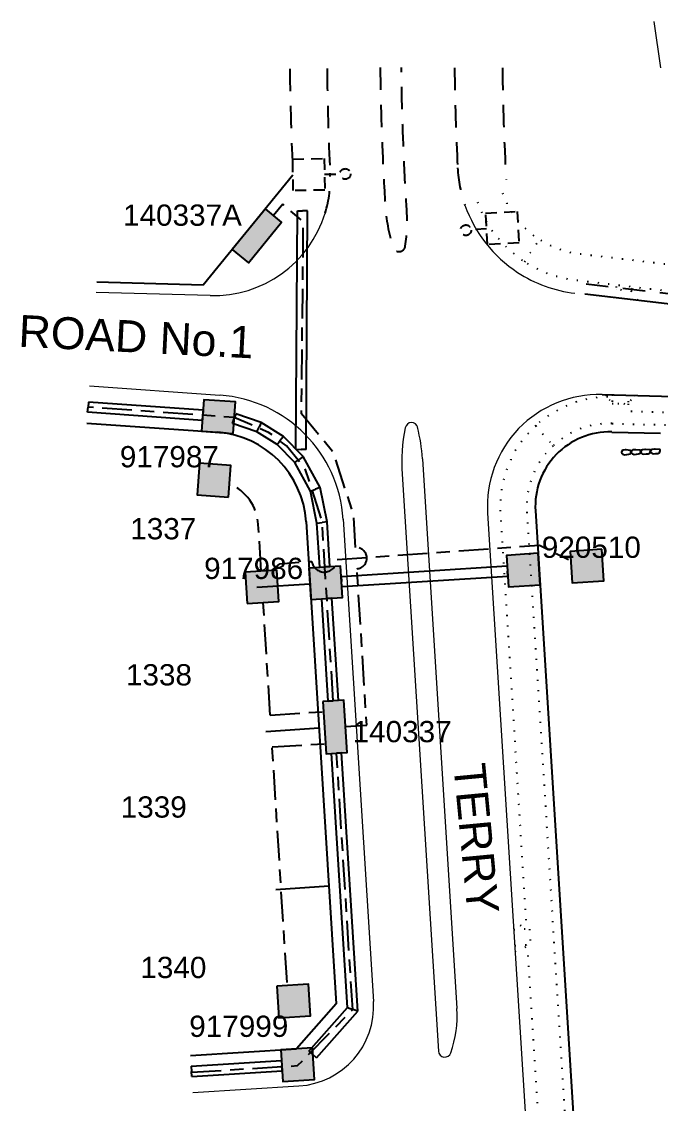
# Model space of a CAD drawing. Header units: metres. Extents: x 305482 to 305978, y 6275861 to 6276842.
# Drawn here: x 305688.7 to 305748.7, y 6276735.1 to 6276836.9 of the extents above; entities that cross this region are included whole.
import ezdxf
from ezdxf.enums import TextEntityAlignment as Align

# ---------------------------------------------------------------- set-up
doc = ezdxf.new("R2010")
doc.units = ezdxf.units.M
doc.header["$LTSCALE"] = 0.7
for name, pattern in [('Cable Exist UG', [8.2, 4, -1.2, 1.8, -1.2]), ('Dash', [5, 3, -2]), ('DOT', [6.35, 0, -6.35])]:
    doc.linetypes.add(name, pattern=pattern)
doc.layers.get('0').update_dxf_attribs({"color": 6})
for name, color, linetype in [('_User Miscellaneous1', 3, 'Continuous'), ('_User Miscellaneous10', 8, 'Continuous'), ('_User Miscellaneous3', 11, 'Continuous'), ('_User Miscellaneous6', 7, 'Continuous'), ('_User Miscellaneous7', 150, 'Continuous'), ('_User Miscellaneous8', 7, 'Continuous'), ('_User Miscellaneous9', 8, 'Continuous'), ('_User_LV_Exist', 7, 'Continuous'), ('_User_SL_Exist', 7, 'Continuous'), ('Cadastre Developer_SP_EXT', 4, 'Continuous'), ('Cadastre Developer_SP_NEW', 4, 'Continuous'), ('Cadastre Roads_SP_EXT', 8, 'Continuous'), ('Cadastre Roads_SP_NEW', 8, 'Continuous'), ('SupportsUG_SP_LV_EXT', 7, 'Continuous'), ('SupportsUG_SP_LV_SL_EXT', 7, 'Continuous'), ('UG_Details_SP_MISC', 7, 'Continuous')]:
    doc.layers.add(name, color=color, linetype=linetype)
doc.styles.add('ARIAL', font='arial.ttf', dxfattribs={"height": 2})
doc.styles.add('ARIAL 3.0', font='arial.ttf', dxfattribs={"height": 3})
doc.styles.add('COLUMN_LABEL', font='arial.ttf')
doc.styles.add('POLE_LABEL', font='arial.ttf')
doc.styles.get("Standard").update_dxf_attribs({"font": 'arial.ttf'})

# ---------------------------------------------------------------- blocks, each defined once
blk = doc.blocks.new('A$C4FBE3B10')
at = {"layer": '_User Miscellaneous1', "color": 6, "linetype": 'Dash', "ltscale": 0.5, "flags": 128}
blk.add_lwpolyline([(0, 2.97), (0, 4.42)], dxfattribs=at)
at = {"layer": '_User Miscellaneous1', "color": 6, "linetype": 'Dash', "ltscale": 0.5}
blk.add_lwpolyline([(-1.48, 2.97), (1.48, 2.97), (1.48, 0), (-1.48, 0)], close=True, dxfattribs=at)
blk.add_circle((0, 4.92), 0.5, dxfattribs=at)
blk = doc.blocks.new('COLUMN_EXT')
at = {"layer": '_User Miscellaneous7'}
blk.add_hatch(color=256, dxfattribs=at).paths.add_polyline_path([(-7.49, 1.48), (-7.49, -1.49), (-4.52, -1.49), (-4.52, 1.48)])
at = {"layer": '_User Miscellaneous8'}
blk.add_hatch(color=256, dxfattribs=at).paths.add_polyline_path([(-1.49, 1.48), (-1.49, -1.49), (1.48, -1.49), (1.48, 1.48)])
at = {"layer": '_User Miscellaneous7'}
blk.add_lwpolyline([(-7.49, -1.49), (-4.52, -1.49), (-4.52, 1.48), (-7.49, 1.48)], close=True, dxfattribs=at)
at = {"layer": '_User Miscellaneous8'}
blk.add_lwpolyline([(-1.49, -1.49), (1.48, -1.49), (1.48, 1.48), (-1.49, 1.48)], close=True, dxfattribs=at)
at = {"flags": 9}
for tag, style, p in [('STRUCTURE_PLANT_NUMBER', 'POLE_LABEL', (1.81, 0.03)), ('STREET_CODE', 'COLUMN_LABEL', (1.81, -0.2))]:
    blk.add_attdef(tag, text='', height=0.2, dxfattribs=dict(at, style=style)).set_placement(p, align=Align.MIDDLE_LEFT)
for tag, p in [('COLUMN_TYPE', (1.81, -0.4)), ('OWNED_BY', (1.81, -0.6)), ('STATE', (1.81, -0.8)), ('USAGE', (1.81, -1)), ('STREETNAME', (1.81, -1.6)), ('SUBURB', (1.81, -1.8)), ('LEGEND', (1.81, -1.2)), ('LOCATION', (1.81, -1.4)), ('NOTES', (1.81, -2))]:
    blk.add_attdef(tag, text='', height=0.2, dxfattribs=at).set_placement(p, align=Align.MIDDLE_LEFT)
at = {"flags": 1}
blk.add_attdef('Z', (1.81, -2.35), '', height=0.2, dxfattribs=at)
at = {"layer": '_User Miscellaneous6', "style": 'ARIAL', "flags": 8}
blk.add_attdef('ASSET_NUM', text='', height=2, dxfattribs=at).set_placement((2, 2), align=Align.MIDDLE_LEFT)
blk = doc.blocks.new('*U100')
at = {"layer": '_User Miscellaneous7'}
blk.add_hatch(color=256, dxfattribs=at).paths.add_polyline_path([(7.48, -1.52), (7.49, 1.45), (4.52, 1.46), (4.51, -1.51)])
at = {"layer": '_User Miscellaneous8'}
blk.add_hatch(color=256, dxfattribs=at).paths.add_polyline_path([(1.48, -1.49), (1.49, 1.48), (-1.48, 1.49), (-1.49, -1.48)])
at = {"layer": '_User Miscellaneous7'}
blk.add_lwpolyline([(7.49, 1.45), (4.52, 1.46), (4.51, -1.51), (7.48, -1.52)], close=True, dxfattribs=at)
at = {"layer": '_User Miscellaneous8'}
blk.add_lwpolyline([(1.49, 1.48), (-1.48, 1.49), (-1.49, -1.48), (1.48, -1.49)], close=True, dxfattribs=at)
at = {"flags": 9}
for tag, style, p in [('STRUCTURE_PLANT_NUMBER', 'POLE_LABEL', (1.81, 0.03)), ('STREET_CODE', 'COLUMN_LABEL', (1.81, -0.2))]:
    blk.add_attdef(tag, text='', height=0.2, dxfattribs=dict(at, style=style)).set_placement(p, align=Align.MIDDLE_LEFT)
for tag, p in [('COLUMN_TYPE', (1.81, -0.4)), ('OWNED_BY', (1.81, -0.6)), ('STATE', (1.81, -0.8)), ('USAGE', (1.81, -1)), ('STREETNAME', (1.81, -1.6)), ('SUBURB', (1.81, -1.8)), ('LEGEND', (1.81, -1.2)), ('LOCATION', (1.81, -1.4)), ('NOTES', (1.81, -2))]:
    blk.add_attdef(tag, text='', height=0.2, dxfattribs=at).set_placement(p, align=Align.MIDDLE_LEFT)
at = {"flags": 1}
blk.add_attdef('Z', (1.81, -2.35), '', height=0.2, dxfattribs=at)
at = {"layer": '_User Miscellaneous6', "style": 'ARIAL', "flags": 8}
blk.add_attdef('ASSET_NUM', text='', height=2, dxfattribs=at).set_placement((2, 2), align=Align.MIDDLE_LEFT)
blk = doc.blocks.new('*U101')
at = {"layer": '_User Miscellaneous7'}
blk.add_hatch(color=256, dxfattribs=at).paths.add_polyline_path([(7.48, -1.49), (7.48, 1.48), (4.51, 1.48), (4.51, -1.49)])
at = {"layer": '_User Miscellaneous8'}
blk.add_hatch(color=256, dxfattribs=at).paths.add_polyline_path([(1.48, -1.49), (1.48, 1.48), (-1.49, 1.48), (-1.49, -1.49)])
at = {"layer": '_User Miscellaneous7'}
blk.add_lwpolyline([(7.48, 1.48), (4.51, 1.48), (4.51, -1.49), (7.48, -1.49)], close=True, dxfattribs=at)
at = {"layer": '_User Miscellaneous8'}
blk.add_lwpolyline([(1.48, 1.48), (-1.49, 1.48), (-1.49, -1.49), (1.48, -1.49)], close=True, dxfattribs=at)
at = {"flags": 9}
for tag, style, p in [('STRUCTURE_PLANT_NUMBER', 'POLE_LABEL', (1.81, 0.03)), ('STREET_CODE', 'COLUMN_LABEL', (1.81, -0.2))]:
    blk.add_attdef(tag, text='', height=0.2, dxfattribs=dict(at, style=style)).set_placement(p, align=Align.MIDDLE_LEFT)
for tag, p in [('COLUMN_TYPE', (1.81, -0.4)), ('OWNED_BY', (1.81, -0.6)), ('STATE', (1.81, -0.8)), ('USAGE', (1.81, -1)), ('STREETNAME', (1.81, -1.6)), ('SUBURB', (1.81, -1.8)), ('LEGEND', (1.81, -1.2)), ('LOCATION', (1.81, -1.4)), ('NOTES', (1.81, -2))]:
    blk.add_attdef(tag, text='', height=0.2, dxfattribs=at).set_placement(p, align=Align.MIDDLE_LEFT)
at = {"flags": 1}
blk.add_attdef('Z', (1.81, -2.35), '', height=0.2, dxfattribs=at)
at = {"layer": '_User Miscellaneous6', "style": 'ARIAL', "flags": 8}
blk.add_attdef('ASSET_NUM', text='', height=2, dxfattribs=at).set_placement((2, 2), align=Align.MIDDLE_LEFT)
blk = doc.blocks.new('PILLAR_EXT')
blk.add_hatch(color=256).paths.add_polyline_path([(-2.475, 2.49), (-2.475, 0.51), (2.475, 0.51), (2.475, 2.49)])
blk.add_lwpolyline([(-2.475, 0.51), (2.475, 0.51), (2.475, 2.49), (-2.475, 2.49)], close=True)
for tag, p, flags in [('OWNED_BY', (0, 1.3), 9), ('STATE', (0, 1.1), 9), ('SUPPORT_TYPE', (0, 0.9), 9), ('USAGE', (0, 0.7), 9), ('LEGEND', (0, 0.5), 9), ('LOCATION', (0, 0.3), 9), ('NOTES', (0, 0.1), 9), ('PARENT', (0, -0.1), 9), ('STREETNAME', (0, -0.3), 9), ('SUBURB', (0, -0.5), 1)]:
    blk.add_attdef(tag, p, '', height=0.2, dxfattribs=dict(flags=flags))
at = {"layer": '_User Miscellaneous6', "style": 'ARIAL', "flags": 8}
blk.add_attdef('ASSET_NUM', text='', height=2, dxfattribs=at).set_placement((1.5, 7.5), align=Align.TOP_LEFT)

msp = doc.modelspace()

# ---------------------------------------------------------------- linework, layer by layer
at = {"layer": '_User Miscellaneous10', "color": 3, "linetype": 'Continuous', "lineweight": 0, "flags": 128}
msp.add_lwpolyline([(305748.14, 6276836.91), (305748.77, 6276832.56)], dxfattribs=at)
at = {"layer": '_User Miscellaneous10', "ltscale": 2.5}
for points in [[(305745.52, 6276796.6), (305745.45, 6276796.6), (305745.25, 6276796.57), (305745.14, 6276796.54), (305745.08, 6276796.4), (305745.11, 6276796.27), (305745.21, 6276796.2), (305745.37, 6276796.16), (305745.58, 6276796.19), (305745.77, 6276796.2), (305745.89, 6276796.24), (305745.97, 6276796.34), (305745.98, 6276796.43), (305745.98, 6276796.51), (305745.92, 6276796.56), (305745.91, 6276796.56)], [(305746.43, 6276796.62), (305746.37, 6276796.63), (305746.16, 6276796.6), (305746.06, 6276796.56), (305745.99, 6276796.43), (305746.03, 6276796.29), (305746.13, 6276796.23), (305746.28, 6276796.19), (305746.5, 6276796.22), (305746.68, 6276796.23), (305746.81, 6276796.27), (305746.89, 6276796.37), (305746.9, 6276796.46), (305746.89, 6276796.54), (305746.83, 6276796.59), (305746.82, 6276796.59)], [(305747.34, 6276796.65), (305747.28, 6276796.65), (305747.08, 6276796.63), (305746.97, 6276796.59), (305746.91, 6276796.45), (305746.94, 6276796.32), (305747.04, 6276796.25), (305747.2, 6276796.22), (305747.41, 6276796.24), (305747.59, 6276796.25), (305747.72, 6276796.3), (305747.8, 6276796.39), (305747.81, 6276796.48), (305747.81, 6276796.57), (305747.75, 6276796.61), (305747.74, 6276796.62)], [(305748.26, 6276796.68), (305748.19, 6276796.68), (305747.99, 6276796.65), (305747.89, 6276796.62), (305747.82, 6276796.48), (305747.86, 6276796.35), (305747.96, 6276796.28), (305748.11, 6276796.24), (305748.33, 6276796.27), (305748.51, 6276796.28), (305748.64, 6276796.32), (305748.71, 6276796.42), (305748.73, 6276796.51), (305748.72, 6276796.6), (305748.66, 6276796.64), (305748.65, 6276796.65)]]:
    msp.add_lwpolyline(points, close=True, dxfattribs=at)
at = {"layer": '_User Miscellaneous3', "color": 3, "linetype": 'DOT', "ltscale": 0.2}
for p, q in [((305735.97, 6276814.32), (305737.34, 6276816.41)), ((305743.9, 6276810.98), (305744.59, 6276811.71)), ((305744.5, 6276810.91), (305744.64, 6276812.11)), ((305745.99, 6276810.74), (305746.13, 6276811.93)), ((305746.59, 6276810.67), (305746.08, 6276811.53)), ((305737.02, 6276798.9), (305738.65, 6276797))]:
    msp.add_line(p, q, dxfattribs=at)
at = {"layer": '_User Miscellaneous3', "color": 3, "linetype": 'DOT', "ltscale": 0.1}
for p, q in [((305743.63, 6276801.81), (305744.21, 6276800.99)), ((305744.23, 6276801.79), (305744.21, 6276800.99)), ((305745.73, 6276801.75), (305745.71, 6276800.95)), ((305746.33, 6276801.74), (305745.71, 6276800.95))]:
    msp.add_line(p, q, dxfattribs=at)
at = {"layer": '_User Miscellaneous3', "color": 3, "linetype": 'DOT', "ltscale": 0.2, "flags": 128}
for points in [[(305733.88, 6276820.77, 0.162012), (305737.33, 6276816.41, 0.162012)], [(305731.53, 6276819.91, 0.162012), (305735.96, 6276814.32, 0.162012)], [(305762.98, 6276813.94, -0.010351), (305756.89, 6276813.66, -0.03533), (305750.36, 6276813.95), (305741.08, 6276815.04, -0.11478), (305737.34, 6276816.41)], [(305776.01, 6276814.69), (305771.56, 6276812.95, -0.071559), (305766.01, 6276811.66, -0.015156), (305756.95, 6276811.16, -0.03533), (305750.07, 6276811.47), (305740.78, 6276812.56, -0.114969), (305735.97, 6276814.32)], [(305745.71, 6276800.95), (305745.69, 6276800.25), (305748.8, 6276800.17, 0.063532), (305789.3, 6276804.22, -0.256173), (305794.85, 6276802.66, -0.256173)], [(305744.19, 6276799.09), (305748.77, 6276798.97, 0.063532), (305789.57, 6276803.05, -0.280314), (305794.3, 6276801.48, -0.280314)], [(305743.79, 6276801.6, 0.18266), (305737.02, 6276798.9)], [(305737.02, 6276798.9, 0.224578), (305733.69, 6276790.74), (305736.14, 6276751.67)], [(305744.19, 6276799.09, 0.197179), (305738.65, 6276797, 0.1761)], [(305738.65, 6276797, 0.221034), (305736.18, 6276790.9), (305742.48, 6276690.62)]]:
    msp.add_lwpolyline(points, format="xyb", dxfattribs=at)
for points in [[(305746.08, 6276811.53), (305744.59, 6276811.71)], [(305735.09, 6276749.38), (305736.55, 6276750.07), (305736.45, 6276751.57), (305734.92, 6276752.07)], [(305734.95, 6276751.47), (305736.45, 6276751.57)], [(305735.05, 6276749.97), (305736.55, 6276750.07)], [(305739.66, 6276695.64), (305736.25, 6276749.93)]]:
    msp.add_lwpolyline(points, dxfattribs=at)
at = {"layer": '_User Miscellaneous3', "color": 3, "linetype": 'DOT', "ltscale": 0.1, "flags": 128}
msp.add_lwpolyline([(305744.21, 6276800.99), (305745.71, 6276800.95)], dxfattribs=at)
at = {"layer": '_User Miscellaneous9', "linetype": 'Dash'}
msp.add_line((305741.75, 6276812.24), (305750.05, 6276811.27), dxfattribs=at)
at = {"layer": '_User Miscellaneous9', "linetype": 'Dash', "flags": 128}
for points in [[(305722.39, 6276832.58, 0.009712), (305722.68, 6276822.87, 0.003227), (305722.86, 6276819.65, 0.059319), (305723.58, 6276815.69, 0.800254), (305724.75, 6276815.78, 0.051672), (305724.88, 6276819.29, -0.003696), (305724.67, 6276822.95, -0.009734), (305724.39, 6276832.6)], [(305717.21, 6276818.89, 0.087062), (305717.68, 6276822.66)]]:
    msp.add_lwpolyline(points, format="xyb", dxfattribs=at)
at = {"layer": '_User Miscellaneous9', "linetype": 'Dash'}
for centre, radius, start, end in [((305972.37, 6276835.2), 258.5, 180.6023, 182.819), ((305972.37, 6276835.2), 255, 180.6071, 182.819), ((305972.37, 6276835.2), 243, 180.6248, 182.8434), ((305972.37, 6276835.2), 238.5, 180.6319, 183.1571), ((305742.16, 6276823.77), 12.5, 182.8434, 199.3358)]:
    msp.add_arc(centre, radius, start, end, dxfattribs=at)
at = {"layer": '_User_LV_Exist', "color": 7, "linetype": 'Cable Exist UG', "flags": 128}
for points in [[(305720.07, 6276787.41), (305719.88, 6276790.51), (305718.01, 6276796.33), (305714.98, 6276800), (305715.16, 6276818.1), (305713.22, 6276819.72), (305712.35, 6276818.67)], [(305719.11, 6276770.59), (305721.12, 6276770.72), (305720.2, 6276785.42)]]:
    msp.add_lwpolyline(points, dxfattribs=at)
at = {"layer": '_User_LV_Exist', "color": 7, "linetype": 'Cable Exist UG'}
msp.add_arc((305720.13, 6276786.42), 1, 273.5945, 93.5945, dxfattribs=at)
at = {"layer": '_User_SL_Exist', "linetype": 'Cable Exist UG', "flags": 128}
msp.add_lwpolyline([(305711.19, 6276785.21), (305710.92, 6276789.58, 0.282374), (305708.21, 6276793.43)], format="xyb", dxfattribs=at)
for points in [[(305718.33, 6276786.29), (305737.36, 6276787.65), (305740.32, 6276786.19)], [(305712.21, 6276785.28), (305712.94, 6276785.9), (305715.95, 6276786.12)], [(305712.04, 6276771.65), (305711.38, 6276782.25)], [(305712.04, 6276771.65), (305717.04, 6276771.97)], [(305712.23, 6276768.66), (305717.23, 6276768.97)], [(305713.62, 6276746.5), (305712.23, 6276768.66)]]:
    msp.add_lwpolyline(points, dxfattribs=at)
at = {"layer": '_User_SL_Exist', "linetype": 'Cable Exist UG'}
msp.add_arc((305717.13, 6276786.31), 1.2, 189.3837, 358.7877, dxfattribs=at)
at = {"layer": 'Cadastre Developer_SP_EXT'}
for p, q in [((305705.74, 6276812.14), (305714.18, 6276822.49)), ((305695.73, 6276812.42), (305705.74, 6276812.14)), ((305694.79, 6276799.14), (305707.06, 6276798.27)), ((305715.41, 6276789.86), (305718.26, 6276744.49)), ((305710.79, 6276783.7), (305715.78, 6276784.01)), ((305711.64, 6276770.12), (305716.63, 6276770.44)), ((305712.57, 6276755.25), (305717.56, 6276755.57)), ((305718.26, 6276744.49), (305714.52, 6276740.25)), ((305704.54, 6276739.62), (305714.52, 6276740.25))]:
    msp.add_line(p, q, dxfattribs=at)
msp.add_arc((305706.43, 6276789.29), 9, 3.5945, 85.9366, dxfattribs=at)
at = {"layer": 'Cadastre Developer_SP_NEW'}
for p, q in [((305744.17, 6276798.29), (305748.75, 6276798.17)), ((305736.99, 6276790.86), (305752.33, 6276546.65))]:
    msp.add_line(p, q, dxfattribs=at)
msp.add_arc((305743.98, 6276791.3), 7, 88.444, 183.5945, dxfattribs=at)
at = {"layer": 'Cadastre Roads_SP_EXT', "lineweight": 9}
for p, q in [((305706.39, 6276811.13), (305695.66, 6276811.42)), ((305695.04, 6276802.63), (305707.31, 6276801.76)), ((305726.36, 6276795.76), (305729.61, 6276744.05)), ((305724.45, 6276794.33), (305727.86, 6276740.03)), ((305732.49, 6276790.67), (305743.64, 6276613.21)), ((305718.9, 6276790.08), (305721.75, 6276744.71)), ((305704.76, 6276736.13), (305714.74, 6276736.75))]:
    msp.add_line(p, q, dxfattribs=at)
for centre, radius, start, end in [((305706.69, 6276822.12), 11, 268.444, 342.9161), ((305742.16, 6276823.77), 12.5, 199.3358, 236.7654), ((305742.16, 6276823.77), 12.5, 236.7654, 263.3535), ((305706.43, 6276789.29), 12.5, 3.5945, 85.9366), ((305742.97, 6276791.32), 10.5, 88.444, 183.5945), ((305741.41, 6276795.39), 17, 168.779, 183.6068), ((305725.33, 6276798.58), 0.6, 13.1363, 168.779), ((305709.39, 6276794.7), 17, 3.5945, 13.7275), ((305714.27, 6276744.24), 7.5, 273.5945, 3.5945), ((305719.13, 6276743.39), 10.5, 340.4028, 3.5945), ((305728.46, 6276740.07), 0.6, 183.5945, 340.4028)]:
    msp.add_arc(centre, radius, start, end, dxfattribs=at)
at = {"layer": 'Cadastre Roads_SP_NEW', "flags": 128}
for points in [[(305792.43, 6276815.1, -0.059511), (305756.98, 6276809.96, -0.03533), (305749.93, 6276810.28), (305741.63, 6276811.25)], [(305743.26, 6276801.82), (305748.84, 6276801.67, 0.063532), (305788.96, 6276805.68, -0.280314), (305796.36, 6276803.23, -0.254044)]]:
    msp.add_lwpolyline(points, format="xyb", dxfattribs=at)
at = {"layer": 'UG_Details_SP_MISC'}
for p, q in [((305714.46, 6276796.67), (305714.6, 6276819.11)), ((305714.6, 6276819.11), (305715.08, 6276819.11)), ((305715.56, 6276819.1), (305715.08, 6276819.11)), ((305715.42, 6276796.66), (305715.56, 6276819.1)), ((305694.86, 6276800.15), (305694.9, 6276800.63)), ((305694.93, 6276801.11), (305694.9, 6276800.63)), ((305705.72, 6276800.35), (305694.93, 6276801.11)), ((305705.72, 6276800.35), (305705.69, 6276799.87)), ((305705.66, 6276799.39), (305694.86, 6276800.15)), ((305705.66, 6276799.39), (305705.69, 6276799.87)), ((305708.49, 6276799.1), (305708.64, 6276799.56)), ((305708.8, 6276800.01), (305708.64, 6276799.56)), ((305711.19, 6276799.19), (305708.8, 6276800.01)), ((305710.78, 6276798.32), (305708.49, 6276799.1)), ((305710.78, 6276798.32), (305710.99, 6276798.75)), ((305712.69, 6276797.11), (305710.78, 6276798.32)), ((305711.19, 6276799.19), (305710.99, 6276798.75)), ((305713.29, 6276797.87), (305711.19, 6276799.19)), ((305712.69, 6276797.11), (305712.99, 6276797.49)), ((305713.29, 6276797.87), (305712.99, 6276797.49)), ((305715.14, 6276795.99), (305713.29, 6276797.87)), ((305714.36, 6276795.41), (305712.69, 6276797.11)), ((305714.46, 6276796.67), (305714.94, 6276796.66)), ((305715.42, 6276796.66), (305714.94, 6276796.66)), ((305714.36, 6276795.41), (305714.75, 6276795.7)), ((305715.83, 6276792.73), (305714.36, 6276795.41)), ((305715.14, 6276795.99), (305714.75, 6276795.7)), ((305716.74, 6276793.07), (305715.14, 6276795.99)), ((305715.83, 6276792.73), (305716.29, 6276792.9)), ((305716.44, 6276789.71), (305715.83, 6276792.73)), ((305716.74, 6276793.07), (305716.29, 6276792.9)), ((305717.39, 6276789.83), (305716.74, 6276793.07)), ((305716.44, 6276789.71), (305716.92, 6276789.77)), ((305716.7, 6276785.58), (305716.44, 6276789.71)), ((305717.39, 6276789.83), (305716.92, 6276789.77)), ((305717.66, 6276785.64), (305717.39, 6276789.83)), ((305716.7, 6276785.58), (305717.18, 6276785.61)), ((305717.66, 6276785.64), (305717.18, 6276785.61)), ((305718.71, 6276784.7), (305734.34, 6276785.69)), ((305734.34, 6276785.69), (305734.37, 6276785.21)), ((305734.4, 6276784.73), (305734.37, 6276785.21)), ((305718.71, 6276784.7), (305718.74, 6276784.22)), ((305718.77, 6276783.74), (305718.74, 6276784.22)), ((305718.77, 6276783.74), (305734.4, 6276784.73)), ((305716.89, 6276782.59), (305717.37, 6276782.62)), ((305717.49, 6276772.97), (305716.89, 6276782.59)), ((305717.85, 6276782.65), (305717.37, 6276782.62)), ((305718.45, 6276773.03), (305717.85, 6276782.65)), ((305717.49, 6276772.97), (305717.97, 6276773)), ((305718.45, 6276773.03), (305717.97, 6276773)), ((305717.8, 6276768.03), (305718.28, 6276768.06)), ((305719.3, 6276744.13), (305717.8, 6276768.03)), ((305718.76, 6276768.09), (305718.28, 6276768.06)), ((305720.29, 6276743.8), (305718.76, 6276768.09)), ((305715.68, 6276740.02), (305719.3, 6276744.13)), ((305716.4, 6276739.39), (305720.29, 6276743.8)), ((305719.3, 6276744.13), (305719.8, 6276743.96)), ((305720.29, 6276743.8), (305719.8, 6276743.96)), ((305715.68, 6276740.02), (305716.04, 6276739.7)), ((305716.4, 6276739.39), (305716.04, 6276739.7)), ((305704.6, 6276738.6), (305713.1, 6276739.15)), ((305704.6, 6276738.6), (305704.63, 6276738.12)), ((305713.1, 6276739.15), (305713.13, 6276738.67)), ((305713.16, 6276738.19), (305713.13, 6276738.67)), ((305704.66, 6276737.64), (305704.63, 6276738.12)), ((305704.66, 6276737.64), (305713.16, 6276738.19))]:
    msp.add_line(p, q, dxfattribs=at)

# ---------------------------------------------------------------- block references
at = {"layer": '_User Miscellaneous1', "color": 43}
for p, rotation in [((305714.18, 6276822.49), 271.0097493993354), ((305735.36, 6276817.58), 93.47593659294246)]:
    msp.add_blockref('A$C4FBE3B10', p, dxfattribs=dict(at, rotation=rotation))
at = {"layer": 'SupportsUG_SP_LV_EXT'}
ref = msp.add_blockref('PILLAR_EXT', (305709.62, 6276817.71), dxfattribs=dict(at, rotation=230.7751515182392))
ref.add_attrib('ASSET_NUM_001', '140337A', (305698.19, 6276817.7), dxfattribs={"layer": '_User Miscellaneous6', "height": 2, "style": 'ARIAL'})
ref = msp.add_blockref('PILLAR_EXT', (305716.63, 6276770.44), dxfattribs=dict(at, rotation=273.5945366409831))
ref.add_attrib('ASSET_NUM_001', '140337', (305719.79, 6276769.1), dxfattribs={"layer": '_User Miscellaneous6', "height": 2, "style": 'ARIAL'})
at = {"layer": 'SupportsUG_SP_LV_SL_EXT'}
ref = msp.add_blockref('COLUMN_EXT', (305707.17, 6276799.75), dxfattribs=dict(at, rotation=85.93655800763882))
ref.add_attrib('ASSET_NUM_001', '917987', (305697.89, 6276794.97), dxfattribs={"layer": '_User Miscellaneous6', "height": 2, "style": 'ARIAL'})
ref = msp.add_blockref('*U100', (305735.85, 6276785.3), dxfattribs=dict(at, rotation=3.885375655968584))
ref.add_attrib('ASSET_NUM_001', '920510', (305737.59, 6276786.45), dxfattribs={"layer": '_User Miscellaneous6', "height": 2, "style": 'ARIAL'})
ref = msp.add_blockref('COLUMN_EXT', (305717.26, 6276784.1), dxfattribs=dict(at, rotation=3.594536634720185))
ref.add_attrib('ASSET_NUM_001', '917986', (305705.82, 6276784.46), dxfattribs={"layer": '_User Miscellaneous6', "height": 2, "style": 'ARIAL'})

# ---------------------------------------------------------------- texts
at = {"layer": 'Cadastre Developer_SP_EXT', "char_height": 2, "attachment_point": 5, "style": 'ARIAL', "bg_fill": 3, "box_fill_scale": 1.1, "bg_fill_color": 256, "bg_fill_transparency": 0}
for s, insert in [('1337', (305701.98, 6276789.18)), ('1338', (305701.57, 6276775.43)), ('1339', (305701.08, 6276762.99)), ('1340', (305702.93, 6276747.89))]:
    msp.add_mtext(s, dxfattribs=dict(at, insert=insert))
at = {"layer": 'Cadastre Roads_SP_EXT', "color": 3, "char_height": 3, "attachment_point": 5, "style": 'ARIAL 3.0'}
for s, width, insert, rotation in [('ROAD No.1', 28.4822, (305699.43, 6276807.25), 357.1419), ('TERRY', 22.4719, (305731.43, 6276760.04), 275.4013)]:
    msp.add_mtext_dynamic_manual_height_columns(s, width=width, gutter_width=15, heights=[0], dxfattribs=dict(at, insert=insert, rotation=rotation))

# ---------------------------------------------------------------- next in the draw order: linework, layer by layer
at = {"layer": '_User_LV_Exist', "color": 7, "linetype": 'Cable Exist UG', "flags": 128}
for points in [[(305717.97, 6276773), (305717.18, 6276785.59), (305716.91, 6276789.95), (305715.33, 6276794.86), (305713.58, 6276796.98), (305711.89, 6276798.26), (305708.65, 6276799.65), (305705.69, 6276799.87), (305694.9, 6276800.63)], [(305704.64, 6276738.04), (305714.62, 6276738.67), (305719.8, 6276743.96), (305718.91, 6276758.13), (305718.28, 6276768.06)]]:
    msp.add_lwpolyline(points, dxfattribs=at)

# ---------------------------------------------------------------- next in the draw order: block references
at = {"layer": 'SupportsUG_SP_LV_SL_EXT'}
ref = msp.add_blockref('*U101', (305714.61, 6276738.76), dxfattribs=dict(at, rotation=93.59453664214841))
ref.add_attrib('ASSET_NUM_001', '917999', (305704.42, 6276741.37), dxfattribs={"layer": '_User Miscellaneous6', "height": 2, "style": 'ARIAL'})

doc.saveas('drawing.dxf')
